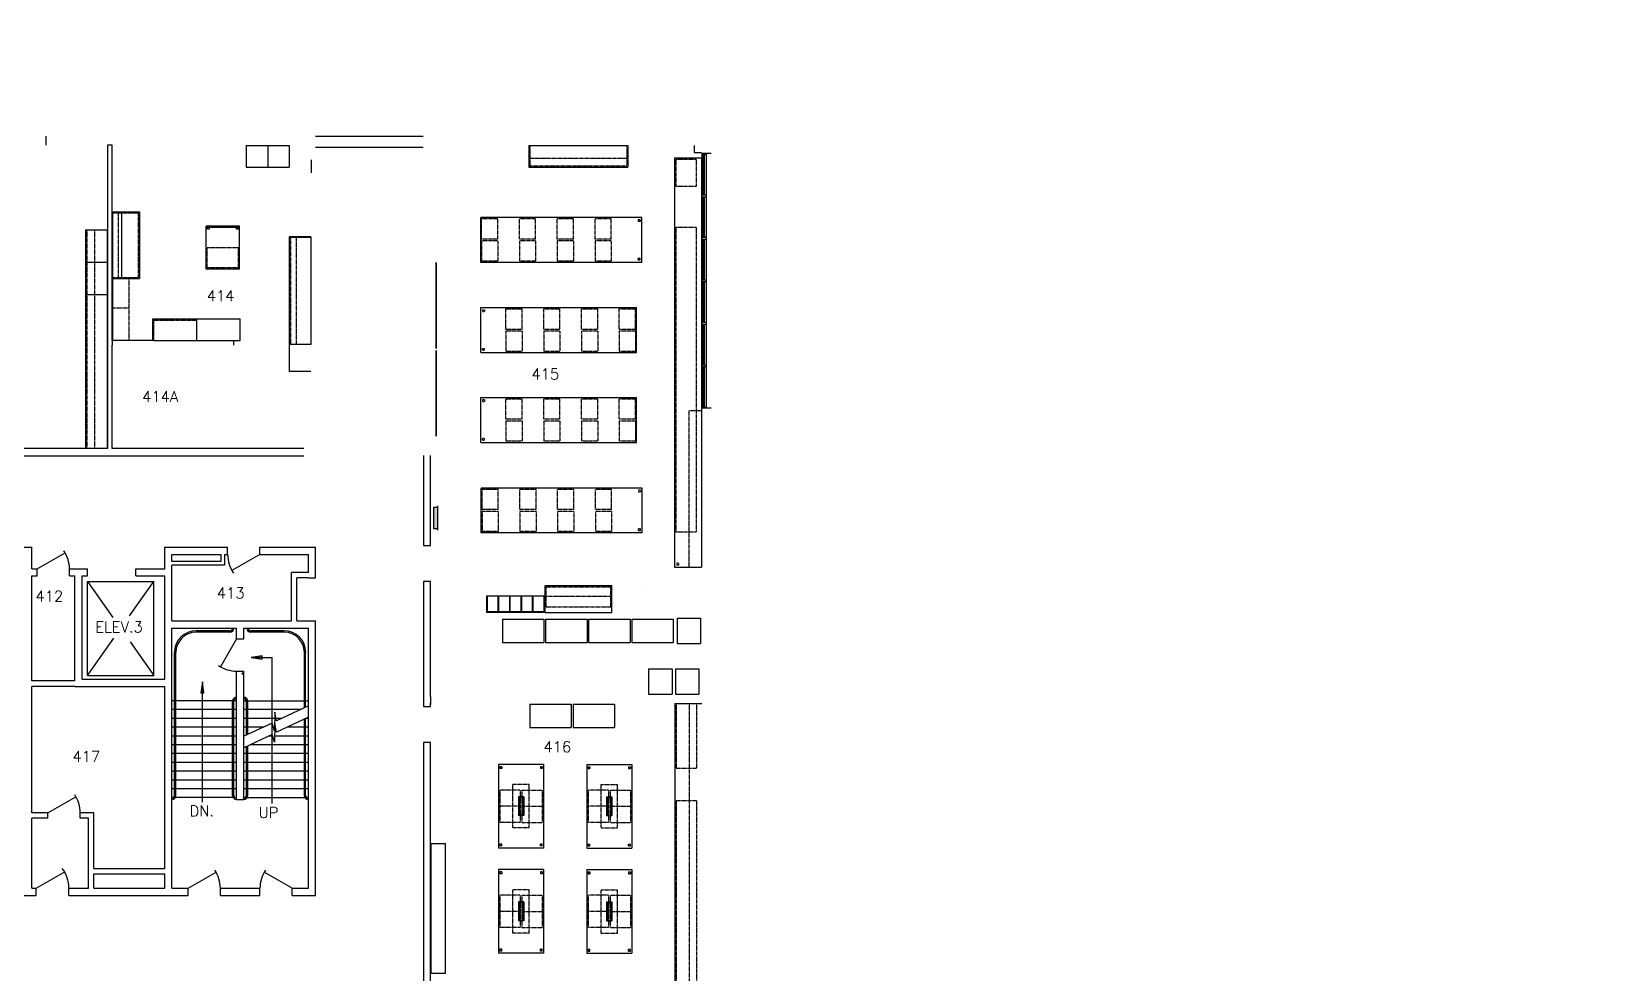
# Model space of a CAD drawing. Header units: inches. Extents: x -34849 to 37501, y -26482 to 39290.
# Drawn here: x 2198 to 3958, y 790 to 1838 of the extents above; entities that cross this region are included whole.
import ezdxf
from ezdxf.enums import TextEntityAlignment as Align

# ---------------------------------------------------------------- set-up
doc = ezdxf.new("R2010")
doc.units = ezdxf.units.IN
doc.header["$MEASUREMENT"] = 0
doc.linetypes.add('HIDDEN2', pattern=[0.1875, 0.125, -0.0625])
doc.linetypes.add('INVISIBLE', pattern=[1000, 0, -1000])
for name, color, linetype in [('035$04DOOR', 150, 'Continuous'), ('035$04LOD', 251, 'Continuous'), ('035$04OFF', 7, 'Continuous'), ('035$04OFFICE', 7, 'Continuous'), ('035$04WAL', 7, 'Continuous'), ('035$04WALL-PONY', 7, 'Continuous'), ('cabinet-proposed', 3, 'Continuous'), ('E-panel-proposed', 7, 'Continuous'), ('E-TEXT', 7, 'Continuous'), ('HEADER', 15, 'INVISIBLE'), ('White Boards', 71, 'Continuous')]:
    doc.layers.add(name, color=color, linetype=linetype)
doc.styles.add('ROMANS', font='romans')

# ---------------------------------------------------------------- blocks, each defined once
blk = doc.blocks.new('PANEL11')
for p, q in [((-0.562, 0.062), (0.562, 0.062)), ((-0.5, -0.938), (-0.5, 0.062)), ((0.5, 0.062), (0.5, -0.938)), ((0.5, -0.938), (-0.5, -0.938))]:
    blk.add_line(p, q)
blk.add_solid([(-0.5, 0.062), (-0.5, -0.938), (0.5, 0.062), (0.5, -0.938)])
at = {"layer": 'E-TEXT'}
blk.add_attdef('EPNAME', text='', height=0.125, dxfattribs=at).set_placement((0, 2.938), align=Align.CENTER)
at = {"layer": 'E-TEXT', "flags": 1}
for tag, p in [('EPBUSSRATING', (0, 2.723)), ('EPMAINCBSIZE', (0, 2.509))]:
    blk.add_attdef(tag, text='', height=0.125, dxfattribs=at).set_placement(p, align=Align.CENTER)

msp = doc.modelspace()

# ---------------------------------------------------------------- linework, layer by layer
at = {"layer": '035$04DOOR'}
for p, q in [((2204.2, 1240.3), (2235.4, 1258.3)), ((2451.8, 1256.3), (2420.6, 1238.3)), ((2425.8, 1162.5), (2407.8, 1131.4)), ((2216.2, 968.9), (2247.3, 986.8)), ((2203.2, 885.1), (2234.4, 903)), ((2371.9, 885.1), (2403, 903)), ((2487.7, 885.1), (2456.6, 903))]:
    msp.add_line(p, q, dxfattribs=at)
for centre, radius, start, end in [((2204.2, 1240.3), 35.9, 0, 33.9788), ((2451.8, 1256.3), 35.9, 180, 215.3076), ((2425.8, 1162.5), 35.9, 235.83, 270), ((2216.2, 968.9), 35.9, 0, 33.9788), ((2203.2, 885.1), 36.3, 0.1468, 37.3209), ((2371.9, 885.1), 35.9, 0, 33.9788), ((2487.7, 885.1), 35.9, 146.0212, 180)]:
    msp.add_arc(centre, radius, start, end, dxfattribs=at)
at = {"layer": '035$04LOD'}
for p, q in [((2214.3, 1711.4), (2214.3, 1721.4)), ((2944.8, 1656.2), (2944.8, 1701.5)), ((2944.8, 1656.2), (2944.8, 1701.5)), ((2945.8, 1656.2), (2945.8, 1701.5)), ((2945.8, 1656.2), (2945.8, 1701.5)), ((2944.8, 1609), (2944.8, 1654.2)), ((2944.8, 1609), (2944.8, 1654.2)), ((2945.8, 1609), (2945.8, 1654.2)), ((2945.8, 1609), (2945.8, 1654.2)), ((2944.8, 1567.3), (2944.8, 1607)), ((2944.8, 1561.7), (2944.8, 1607)), ((2945.8, 1567.5), (2945.8, 1607)), ((2945.8, 1561.7), (2945.8, 1607)), ((2944.8, 1514.5), (2944.8, 1559.7)), ((2945.8, 1514.5), (2945.8, 1559.7)), ((2944.8, 1467.2), (2944.8, 1512.5)), ((2945.8, 1467.2), (2945.8, 1512.5)), ((2944.8, 1420), (2944.8, 1465.2)), ((2945.8, 1420), (2945.8, 1465.2)), ((2260.1, 1226.4), (2288.5, 1186.1)), ((2260.1, 1226.4), (2334, 1226.4)), ((2260.1, 1121.6), (2260.1, 1226.4)), ((2306.9, 1188), (2334, 1226.4)), ((2334, 1121.6), (2334, 1226.4)), ((2260.1, 1121.6), (2289.5, 1163.3)), ((2418.4, 1171.4), (2380.9, 1171.4)), ((2418.4, 1169.9), (2380.9, 1169.9)), ((2478.7, 1171.4), (2441.6, 1171.4)), ((2478.7, 1169.9), (2441.6, 1169.9)), ((2307.6, 1159), (2334, 1121.6)), ((2356.9, 988.3), (2356.9, 1147.4)), ((2358.4, 988.3), (2358.4, 1147.4)), ((2501.2, 1085.9), (2501.2, 1147.4)), ((2502.6, 1086.6), (2502.6, 1147.4)), ((2425.8, 1126.6), (2433.8, 1126.6)), ((2425.8, 983.9), (2425.8, 1126.6)), ((2433.8, 983.9), (2433.8, 1126.6)), ((2441.9, 1141.7), (2465.4, 1141.7)), ((2465.4, 979.5), (2465.4, 1141.7)), ((2260.1, 1121.6), (2334, 1121.6)), ((2348.8, 1118.5), (2348.8, 1118.5)), ((2429.4, 1109.8), (2429.4, 1109.8)), ((2431.8, 1123.4), (2433.8, 1125.8)), ((2431.8, 1123.4), (2433.8, 1123.3)), ((2356.9, 1093.6), (2353.9, 1093.6)), ((2421.3, 1093.6), (2358.4, 1093.6)), ((2388, 981), (2388, 1105.3)), ((2421.3, 988.3), (2421.3, 1093.1)), ((2422.8, 988.3), (2422.8, 1093.1)), ((2425.8, 1093.6), (2422.9, 1093.6)), ((2433.8, 1093.6), (2436.7, 1093.6)), ((2436.8, 1055.5), (2436.8, 1093.1)), ((2438.3, 1093.6), (2501.2, 1093.6)), ((2438.3, 1056.2), (2438.3, 1093.1)), ((2502.6, 1093.6), (2505.6, 1093.6)), ((2356.9, 1083.8), (2353.9, 1083.8)), ((2356.9, 1074), (2353.9, 1074)), ((2421.3, 1083.8), (2358.4, 1083.8)), ((2421.3, 1074), (2358.4, 1074)), ((2425.8, 1083.8), (2422.8, 1083.8)), ((2425.8, 1074), (2422.8, 1074)), ((2426.5, 1082.4), (2426.5, 1082.4)), ((2431.3, 1076.4), (2431.3, 1076.4)), ((2433, 1084.7), (2433.8, 1085)), ((2433, 1084.7), (2433.8, 1084.2)), ((2436.8, 1083.8), (2433.8, 1083.8)), ((2436.8, 1074), (2433.8, 1074)), ((2496.9, 1083.8), (2438.3, 1083.8)), ((2476.3, 1074), (2438.3, 1074)), ((2468.5, 1080.9), (2467.9, 1060.3)), ((2470.3, 1071.2), (2468.5, 1080.9)), ((2505.6, 1088), (2470.3, 1071.2)), ((2505.6, 1075.3), (2470.3, 1058.5)), ((2502.6, 988.3), (2502.6, 1073.8)), ((2505.6, 1074), (2503.1, 1074)), ((2356.9, 1064.2), (2353.9, 1064.2)), ((2421.3, 1064.2), (2358.4, 1064.2)), ((2425.8, 1064.2), (2422.8, 1064.2)), ((2433.7, 1056.3), (2433.7, 1056.3)), ((2465.5, 1068.8), (2433.8, 1054.1)), ((2436.8, 1064.2), (2433.8, 1064.2)), ((2465.5, 1056.1), (2433.8, 1041.4)), ((2455.7, 1064.2), (2438.3, 1064.2)), ((2467.9, 1060.3), (2465.5, 1068.8)), ((2467.9, 1047.6), (2465.5, 1056.1)), ((2468, 1064.2), (2466.8, 1064.2)), ((2468.5, 1068.2), (2467.9, 1047.6)), ((2469.2, 1064.2), (2468.4, 1064.2)), ((2470.3, 1058.5), (2468.5, 1068.2)), ((2501.2, 1064.2), (2482.4, 1064.2)), ((2501.2, 988.3), (2501.2, 1073.1)), ((2505.6, 1064.2), (2502.6, 1064.2)), ((2356.9, 1054.4), (2353.9, 1054.4)), ((2356.9, 1044.6), (2353.9, 1044.6)), ((2421.3, 1054.4), (2358.4, 1054.4)), ((2421.3, 1044.6), (2358.4, 1044.6)), ((2425.8, 1054.4), (2422.8, 1054.4)), ((2425.8, 1044.6), (2422.8, 1044.6)), ((2427.8, 1039.1), (2427.8, 1039.1)), ((2429.2, 1046.6), (2429.2, 1046.6)), ((2433.1, 1039.7), (2433.1, 1039.7)), ((2436.8, 988.3), (2436.8, 1042.7)), ((2438.3, 988.3), (2438.3, 1043.4)), ((2501.2, 1044.6), (2440.9, 1044.6)), ((2465.9, 1054.4), (2462, 1054.4)), ((2501.2, 1054.4), (2468.1, 1054.4)), ((2505.6, 1054.4), (2502.6, 1054.4)), ((2505.6, 1044.6), (2502.6, 1044.6)), ((2356.9, 1034.8), (2353.9, 1034.8)), ((2356.9, 1025), (2353.9, 1025)), ((2421.3, 1034.8), (2358.4, 1034.8)), ((2421.3, 1025), (2358.4, 1025)), ((2425.8, 1034.8), (2422.8, 1034.8)), ((2425.8, 1025), (2422.8, 1025)), ((2432.5, 1023.1), (2432.5, 1023.1)), ((2433.5, 1030.4), (2433.5, 1030.4)), ((2436.8, 1034.8), (2433.8, 1034.8)), ((2436.8, 1025), (2433.8, 1025)), ((2501.2, 1034.8), (2438.3, 1034.8)), ((2501.2, 1025), (2438.3, 1025)), ((2505.6, 1034.8), (2502.6, 1034.8)), ((2505.6, 1025), (2502.6, 1025)), ((2356.9, 1015.2), (2353.9, 1015.2)), ((2356.9, 1005.4), (2353.9, 1005.4)), ((2421.3, 1015.2), (2358.4, 1015.2)), ((2421.3, 1005.4), (2358.4, 1005.4)), ((2425.8, 1015.2), (2422.8, 1015.2)), ((2425.8, 1005.4), (2422.8, 1005.4)), ((2431.1, 1013.2), (2431.1, 1013.2)), ((2431.8, 1006.5), (2431.8, 1006.5)), ((2433.1, 1003.9), (2433.1, 1003.9)), ((2436.8, 1015.2), (2433.8, 1015.2)), ((2436.8, 1005.4), (2433.8, 1005.4)), ((2501.2, 1015.2), (2438.3, 1015.2)), ((2501.2, 1005.4), (2438.3, 1005.4)), ((2505.6, 1015.2), (2502.6, 1015.2)), ((2505.6, 1005.4), (2502.6, 1005.4)), ((2356.9, 995.6), (2353.9, 995.6)), ((2355.6, 985.9), (2353.9, 985.9)), ((2422.1, 985.9), (2357.7, 985.9)), ((2421.3, 995.6), (2358.4, 995.6)), ((2425.8, 995.6), (2422.8, 995.6)), ((2431.2, 989.9), (2431.2, 989.9)), ((2432.5, 985.9), (2432.5, 985.9)), ((2436.8, 995.6), (2433.8, 995.6)), ((2433.8, 985.9), (2435.4, 985.9)), ((2437.5, 985.9), (2501.9, 985.9)), ((2501.2, 995.6), (2438.3, 995.6)), ((2505.6, 995.6), (2502.6, 995.6)), ((2504, 985.9), (2505.6, 985.9)), ((2425.8, 983.9), (2433.8, 983.9))]:
    msp.add_line(p, q, dxfattribs=at)
at = {"layer": '035$04LOD', "linetype": 'Continuous'}
for p, q in [((2454.1, 1143.4), (2441.9, 1141.7)), ((2441.9, 1141.7), (2454.1, 1140)), ((2446.9, 1141.7), (2453.6, 1142.4)), ((2453.6, 1140.9), (2446.9, 1141.7)), ((2454.1, 1140), (2454.1, 1143.4)), ((2454.1, 1140), (2454.1, 1143.4)), ((2387.9, 1114.8), (2386.2, 1102.6)), ((2387.1, 1103.1), (2387.9, 1109.8)), ((2389.6, 1102.6), (2387.9, 1114.8)), ((2387.9, 1109.8), (2388.6, 1103.1)), ((2386.2, 1102.6), (2389.6, 1102.6)), ((2386.2, 1102.6), (2389.6, 1102.6))]:
    msp.add_line(p, q, dxfattribs=at)
at = {"layer": '035$04LOD'}
for centre, radius, start, end in [((2380.9, 1147.4), 24, 90, 180), ((2380.9, 1147.4), 22.5, 90, 180), ((2418.4, 1174.3), 2.99, 270, 0), ((2418.4, 1174.3), 4.49, 270, 0), ((2441.6, 1174.3), 4.49, 180, 270), ((2441.6, 1174.3), 2.99, 180, 270), ((2478.7, 1147.4), 24, 0, 90), ((2478.7, 1147.4), 22.5, 0, 90), ((2425.8, 1093.1), 4.49, 90, 180), ((2425.8, 1093.1), 2.99, 90, 180), ((2433.8, 1093.1), 4.49, 0, 90), ((2433.8, 1093.1), 2.99, 0, 90), ((2353.9, 988.3), 4.49, 270, 0), ((2353.9, 988.3), 2.99, 270, 0), ((2425.8, 988.3), 4.49, 180, 270), ((2425.8, 988.3), 2.99, 180, 270), ((2433.8, 988.3), 4.49, 270, 0), ((2433.8, 988.3), 2.99, 270, 0), ((2505.6, 988.3), 4.49, 180, 270), ((2505.6, 988.3), 2.99, 180, 270)]:
    msp.add_arc(centre, radius, start, end, dxfattribs=at)
at = {"layer": '035$04OFF'}
for p, q in [((2513.6, 1721.4), (2633.3, 1721.4)), ((2513.6, 1709.4), (2633.3, 1709.4)), ((2943.2, 1566.6), (2943.2, 1702.7)), ((2943.2, 1419), (2943.2, 1702.5)), ((2943.2, 1702.5), (2953.1, 1702.5)), ((2943.2, 1701.5), (2948.1, 1701.5)), ((2943.2, 1701.5), (2948.1, 1701.5)), ((2943.2, 1701.5), (2948.1, 1701.5)), ((2943.2, 1701.5), (2948.1, 1701.5)), ((2943.2, 1701.5), (2948.1, 1701.5)), ((2943.2, 1701.5), (2948.1, 1701.5)), ((2943.2, 1701.5), (2948.1, 1701.5)), ((2943.2, 1701.5), (2948.1, 1701.5)), ((2943.2, 1701.5), (2948.1, 1701.5)), ((2943.2, 1701.5), (2948.1, 1701.5)), ((2948.1, 1419), (2948.1, 1702.5)), ((2943.2, 1652.9), (2943.2, 1657.5)), ((2943.2, 1656.2), (2948.1, 1656.2)), ((2943.2, 1656.2), (2948.1, 1656.2)), ((2948.1, 1654.2), (2948.1, 1656.2)), ((2948.1, 1654.2), (2948.1, 1656.2)), ((2943.2, 1654.2), (2948.1, 1654.2)), ((2943.2, 1654.2), (2948.1, 1654.2)), ((2943.2, 1609), (2948.1, 1609)), ((2943.2, 1609), (2948.1, 1609)), ((2943.2, 1607), (2948.1, 1607)), ((2943.2, 1607), (2948.1, 1607)), ((2948.1, 1607), (2948.1, 1609)), ((2948.1, 1607), (2948.1, 1609)), ((2943.2, 1561.7), (2948.1, 1561.7)), ((2943.2, 1559.7), (2948.1, 1559.7)), ((2948.1, 1559.7), (2948.1, 1561.7)), ((2943.2, 1514.5), (2948.1, 1514.5)), ((2948.1, 1512.5), (2948.1, 1514.5)), ((2943.2, 1512.5), (2948.1, 1512.5)), ((2943.2, 1467.2), (2948.1, 1467.2)), ((2943.2, 1465.2), (2948.1, 1465.2)), ((2948.1, 1465.2), (2948.1, 1467.2)), ((2943.2, 1420), (2948.1, 1420)), ((2943.2, 1420), (2948.1, 1420)), ((2943.2, 1420), (2948.1, 1420)), ((2953.2, 1419), (2943.2, 1419)), ((2948.1, 1419), (2948.1, 1420)), ((2948.1, 1419), (2948.1, 1420)), ((2948.1, 1419), (2948.1, 1420))]:
    msp.add_line(p, q, dxfattribs=at)
at = {"layer": '035$04OFF', "color": 1}
msp.add_circle((4615.6, 6404.2, 0), 32885.9, dxfattribs=at)
at = {"layer": '035$04WAL', "color": 7, "linetype": 'Continuous', "lineweight": -3}
for p, q in [((2287.4, 1711.4), (2282.4, 1711.4)), ((2282.4, 1711.4), (2282.4, 1491.6)), ((2287.4, 1494.1), (2287.4, 1711.4)), ((2282.4, 1491.6), (2282.4, 1374.1)), ((2287.4, 1374.1), (2287.4, 1489.1)), ((2282.4, 1374.1), (2160.4, 1374.1)), ((2500.7, 1374.1), (2287.4, 1374.1)), ((2160.4, 1366.1), (2500.7, 1366.1)), ((2633.4, 1366.2), (2633.4, 1266.3)), ((2641.4, 1266.3), (2641.4, 1366.2)), ((2633.4, 1266.3), (2641.4, 1266.3)), ((2641.4, 1226.3), (2633.4, 1226.3)), ((2633.4, 1226.3), (2633.4, 1094.9)), ((2641.4, 1098.5), (2641.4, 1226.3)), ((2633.4, 1094.9), (2633.4, 1087.1)), ((2641.4, 1087.1), (2641.4, 1091.2)), ((2633.4, 1087.1), (2641.4, 1087.1)), ((2641.4, 1047.1), (2633.4, 1047.1)), ((2633.4, 1047.1), (2633.4, 775.3)), ((2641.4, 763.1), (2641.4, 1047.1))]:
    msp.add_line(p, q, dxfattribs=at)
at = {"layer": '035$04WAL'}
for p, q in [((2508.6, 1695.1), (2508.6, 1680.6)), ((2287.4, 1494.1), (2287.4, 1489.1)), ((2422.7, 1489.1), (2422.7, 1494.1)), ((1663.3, 1264.3), (2198.3, 1264.3)), ((2198.3, 1240.3), (2198.3, 1264.3)), ((2346, 1240.3), (2346, 1264.3)), ((2346, 1264.3), (2363.9, 1264.3)), ((2353.9, 1256.3), (2363.9, 1256.3)), ((2353.9, 1248.4), (2353.9, 1256.3)), ((2363.9, 1264.3), (2415.8, 1264.3)), ((2363.9, 1256.3), (2408.5, 1256.3)), ((2408.5, 1256.3), (2408.5, 1248.4)), ((2412.5, 1256.3), (2412.5, 1244.4)), ((2412.5, 1256.3), (2415.8, 1256.3)), ((2415.8, 1256.3), (2415.8, 1264.3)), ((2451.8, 1264.3), (2513.6, 1264.3)), ((2451.8, 1256.3), (2451.8, 1264.3)), ((2451.8, 1256.3), (2505.6, 1256.3)), ((2505.6, 1236.3), (2505.6, 1256.3)), ((2513.6, 1230.4), (2513.6, 1264.3)), ((2198.3, 1240.3), (2204.2, 1240.3)), ((2198.3, 1232.4), (2204.2, 1232.4)), ((2198.3, 1115.6), (2198.3, 1232.4)), ((2204.2, 1232.4), (2204.2, 1240.3)), ((2240.2, 1240.3), (2260.1, 1240.3)), ((2240.2, 1232.4), (2240.2, 1240.3)), ((2240.2, 1232.4), (2246.2, 1232.4)), ((2246.2, 1115.6), (2246.2, 1232.4)), ((2254.1, 1232.4), (2260.1, 1232.4)), ((2254.1, 1117.6), (2254.1, 1232.4)), ((2260.1, 1232.4), (2260.1, 1240.3)), ((2314, 1240.3), (2346, 1240.3)), ((2314, 1232.4), (2314, 1240.3)), ((2314, 1232.4), (2346, 1232.4)), ((2346, 1117.6), (2346, 1232.4)), ((2408.5, 1248.4), (2353.9, 1248.4)), ((2412.5, 1244.4), (2353.9, 1244.4)), ((2353.9, 1182.5), (2353.9, 1244.4)), ((2486.7, 1182.5), (2486.7, 1236.3)), ((2505.6, 1236.3), (2486.7, 1236.3)), ((2505.6, 1230.4), (2492.7, 1230.4)), ((2492.7, 1182.5), (2492.7, 1230.4)), ((2505.6, 1230.4), (2513.6, 1230.4)), ((2353.9, 1182.5), (2353.9, 1183.5)), ((2353.9, 1182.5), (2486.7, 1182.5)), ((2492.7, 1182.5), (2513.6, 1182.5)), ((2513.6, 877.1), (2513.6, 1182.5)), ((2353.9, 1174.5), (2425.8, 1174.5)), ((2353.9, 885.1), (2353.9, 1174.5)), ((2425.8, 1162.5), (2425.8, 1174.5)), ((2425.8, 1162.5), (2433.8, 1162.5)), ((2433.8, 1162.5), (2433.8, 1174.5)), ((2433.8, 1174.5), (2505.6, 1174.5)), ((2505.6, 885.1), (2505.6, 1174.5)), ((2246.2, 1115.6), (2198.3, 1115.6)), ((2246.2, 1109.6), (2198.3, 1109.6)), ((2198.3, 968.9), (2198.3, 1109.6)), ((2246.2, 1109.6), (2346, 1109.6)), ((2254.1, 1117.6), (2346, 1117.6)), ((2346, 907), (2346, 1109.6)), ((2641.4, 1098.5), (2641.4, 1089.6)), ((2216.2, 968.9), (2198.3, 968.9)), ((2216.2, 962.9), (2216.2, 968.9)), ((2252.2, 962.9), (2252.2, 968.9)), ((2267.1, 968.9), (2252.2, 968.9)), ((2267.1, 907), (2267.1, 968.9)), ((2216.2, 962.9), (2198.3, 962.9)), ((2198.3, 885.1), (2198.3, 962.9)), ((2261.1, 962.9), (2252.2, 962.9)), ((2261.1, 885.1), (2261.1, 962.9)), ((2267.1, 907), (2346, 907)), ((2267.1, 901), (2346, 901)), ((2267.1, 885.1), (2267.1, 901)), ((2346, 885.1), (2346, 901)), ((2641.4, 872.5), (2641.4, 912.5)), ((2198.3, 885.1), (2203.2, 885.1)), ((2198.3, 885.1), (2203.2, 885.1)), ((2203.2, 877.1), (2203.2, 885.1)), ((2239.6, 885.1), (2261.1, 885.1)), ((2239.6, 877.1), (2239.6, 885.1)), ((2267.1, 885.1), (2298.1, 885.1)), ((2298.1, 885.1), (2315, 885.1)), ((2315, 885.1), (2346, 885.1)), ((2353.9, 885.1), (2371.9, 885.1)), ((2371.9, 877.1), (2371.9, 885.1)), ((2407.8, 885.1), (2451.8, 885.1)), ((2407.8, 877.1), (2407.8, 885.1)), ((2451.8, 877.1), (2451.8, 885.1)), ((2487.7, 885.1), (2505.6, 885.1)), ((2487.7, 877.1), (2487.7, 885.1)), ((2633.4, 885.7), (2633.4, 845.7)), ((1783.1, 877.1), (2203.2, 877.1)), ((2239.6, 877.1), (2298.1, 877.1)), ((2298.1, 877.1), (2315, 877.1)), ((2315, 877.1), (2346, 877.1)), ((2346, 877.1), (2371.9, 877.1)), ((2407.8, 877.1), (2451.8, 877.1)), ((2487.7, 877.1), (2513.6, 877.1))]:
    msp.add_line(p, q, dxfattribs=at)
at = {"layer": '035$04WALL-PONY'}
for p, q in [((2436.4, 1711.1), (2436.4, 1687.1)), ((2460.4, 1711.1), (2460.4, 1687.1)), ((2484.4, 1711.1), (2484.4, 1687.1)), ((2750.6, 1711.1), (2860.6, 1711.1)), ((2750.6, 1711.1), (2750.6, 1687.1)), ((2860.6, 1711.1), (2860.6, 1687.1)), ((2912.6, 1697.4), (2912.6, 1242.2)), ((2912.6, 1697.4), (2942.6, 1697.4)), ((2942.6, 1697.4), (2942.6, 1242.2)), ((2436.4, 1687.1), (2484.4, 1687.1)), ((2750.6, 1687.1), (2860.6, 1687.1)), ((2288.1, 1637.3), (2318.1, 1637.3)), ((2318.1, 1637.3), (2318.1, 1563.3)), ((2298.1, 1636.3), (2298.1, 1564.3)), ((2429.1, 1621.4), (2392.1, 1621.4)), ((2392.1, 1573.4), (2392.1, 1621.4)), ((2429.1, 1619.9), (2392.1, 1619.9)), ((2395.6, 1619.9), (2393.6, 1619.9)), ((2393.6, 1617.9), (2393.6, 1619.9)), ((2395.6, 1617.9), (2395.6, 1619.9)), ((2427.6, 1619.9), (2425.6, 1619.9)), ((2425.6, 1617.9), (2425.6, 1619.9)), ((2427.6, 1617.9), (2427.6, 1619.9)), ((2429.1, 1573.4), (2429.1, 1621.4)), ((2876.2, 1631.1), (2697.2, 1631.1)), ((2841.2, 1631.1), (2697.2, 1631.1)), ((2697.2, 1581.1), (2697.2, 1631.1)), ((2876.2, 1581.1), (2876.2, 1631.1)), ((2281.9, 1617), (2257.9, 1617)), ((2257.9, 1617), (2257.9, 1374.6)), ((2395.6, 1617.9), (2393.6, 1617.9)), ((2427.6, 1617.9), (2425.6, 1617.9)), ((2508.2, 1609.7), (2484.2, 1609.7)), ((2484.2, 1609.7), (2484.2, 1459.7)), ((2281.9, 1581), (2257.9, 1581)), ((2429.1, 1573.4), (2392.1, 1573.4)), ((2876.2, 1581.1), (2697.2, 1581.1)), ((2288.1, 1563.3), (2318.1, 1563.3)), ((2332.8, 1518.4), (2429.8, 1518.4)), ((2332.8, 1494.4), (2332.8, 1518.4)), ((2381.8, 1494.4), (2381.8, 1518.4)), ((2429.8, 1494.4), (2429.8, 1518.4)), ((2697.2, 1531), (2870.2, 1531)), ((2697.2, 1481), (2697.2, 1531)), ((2726.2, 1531), (2870.2, 1531)), ((2870.2, 1481), (2870.2, 1531)), ((2508.2, 1489.7), (2484.2, 1489.7)), ((2697.2, 1481), (2870.2, 1481)), ((2508.2, 1459.7), (2484.2, 1459.7)), ((2697.2, 1431), (2870.2, 1431)), ((2697.2, 1381), (2697.2, 1431)), ((2697.2, 1431), (2870.2, 1431)), ((2726.2, 1431), (2870.2, 1431)), ((2870.2, 1381), (2870.2, 1431)), ((2697.2, 1381), (2870.2, 1381)), ((2876.6, 1330.2), (2697.6, 1330.2)), ((2841.6, 1330.2), (2697.6, 1330.2)), ((2697.6, 1280.2), (2697.6, 1330.2)), ((2876.6, 1280.2), (2876.6, 1330.2)), ((2876.6, 1280.2), (2697.6, 1280.2)), ((2912.6, 1242.2), (2942.6, 1242.2)), ((2768.8, 1191.9), (2768.8, 1221.9)), ((2768.8, 1221.9), (2842.8, 1221.9)), ((2768.8, 1221.9), (2842.8, 1221.9)), ((2842.8, 1191.9), (2842.8, 1221.9)), ((2768, 1209.8), (2703.5, 1209.8)), ((2703.5, 1209.8), (2703.5, 1191.8)), ((2704.2, 1209.8), (2704.2, 1191.8)), ((2716.2, 1209.8), (2716.2, 1191.8)), ((2717, 1209.8), (2717, 1191.8)), ((2729, 1209.8), (2729, 1191.8)), ((2729.7, 1209.8), (2729.7, 1191.8)), ((2741.7, 1209.8), (2741.7, 1191.8)), ((2742.5, 1209.8), (2742.5, 1191.8)), ((2754.5, 1209.8), (2754.5, 1191.8)), ((2755.2, 1209.8), (2755.2, 1191.8)), ((2767.2, 1209.8), (2767.2, 1192.6)), ((2768, 1209.8), (2768, 1191.8)), ((2767.2, 1192.6), (2703.5, 1192.6)), ((2768, 1191.8), (2703.5, 1191.8)), ((2721.2, 1184.5), (2767.2, 1184.5)), ((2721.2, 1184.5), (2721.2, 1158.5)), ((2767.2, 1184.5), (2767.2, 1158.5)), ((2768.8, 1191.9), (2842.8, 1191.9)), ((2769.3, 1184.5), (2815.3, 1184.5)), ((2769.3, 1184.5), (2769.3, 1158.5)), ((2815.3, 1184.5), (2815.3, 1158.5)), ((2817.1, 1184.5), (2863.1, 1184.5)), ((2817.1, 1184.5), (2817.1, 1158.5)), ((2863.1, 1184.5), (2863.1, 1158.5)), ((2865.2, 1184.5), (2911.2, 1184.5)), ((2865.2, 1184.5), (2865.2, 1158.5)), ((2911.2, 1184.5), (2911.2, 1158.5)), ((2915.5, 1185.4), (2915.5, 1157.4)), ((2915.5, 1185.4), (2941.5, 1185.4)), ((2941.5, 1185.4), (2941.5, 1157.4)), ((2721.2, 1158.5), (2767.2, 1158.5)), ((2769.3, 1158.5), (2815.3, 1158.5)), ((2817.1, 1158.5), (2863.1, 1158.5)), ((2865.2, 1158.5), (2911.2, 1158.5)), ((2915.5, 1157.4), (2941.5, 1157.4)), ((2883.8, 1129), (2883.8, 1101)), ((2883.8, 1129), (2909.8, 1129)), ((2909.8, 1129), (2909.8, 1101)), ((2913.5, 1129), (2913.5, 1101)), ((2913.5, 1129), (2939.5, 1129)), ((2939.5, 1129), (2939.5, 1101)), ((2883.8, 1101), (2909.8, 1101)), ((2913.5, 1101), (2939.5, 1101)), ((2751.7, 1089.8), (2797.7, 1089.8)), ((2751.7, 1089.8), (2751.7, 1063.8)), ((2797.7, 1089.8), (2797.7, 1063.8)), ((2799.8, 1089.8), (2845.8, 1089.8)), ((2799.8, 1089.8), (2799.8, 1063.8)), ((2845.8, 1089.8), (2845.8, 1063.8)), ((2913, 1090.6), (2913, 430.6)), ((2913, 1090.6), (2943, 1090.6)), ((2751.7, 1063.8), (2797.7, 1063.8)), ((2799.8, 1063.8), (2845.8, 1063.8)), ((2717, 1022.8), (2717, 929.8)), ((2767, 1022.8), (2717, 1022.8)), ((2767, 1022.8), (2767, 929.8)), ((2815, 1022.8), (2815, 929.8)), ((2815, 1022.8), (2865, 1022.8)), ((2865, 1022.8), (2865, 929.8)), ((2718.5, 1020.3), (2718.5, 1018.3)), ((2720.5, 1020.3), (2718.5, 1020.3)), ((2720.5, 1018.3), (2718.5, 1018.3)), ((2720.5, 1020.3), (2720.5, 1018.3)), ((2763.5, 1020.3), (2763.5, 1018.3)), ((2765.5, 1020.3), (2763.5, 1020.3)), ((2765.5, 1018.3), (2763.5, 1018.3)), ((2765.5, 1020.3), (2765.5, 1018.3)), ((2816.5, 1020.3), (2816.5, 1018.3)), ((2816.5, 1020.3), (2818.5, 1020.3)), ((2816.5, 1018.3), (2818.5, 1018.3)), ((2818.5, 1020.3), (2818.5, 1018.3)), ((2861.5, 1020.3), (2861.5, 1018.3)), ((2861.5, 1020.3), (2863.5, 1020.3)), ((2861.5, 1018.3), (2863.5, 1018.3)), ((2863.5, 1020.3), (2863.5, 1018.3)), ((2739, 986.9), (2739, 965.9)), ((2745, 986.9), (2739, 986.9)), ((2740, 986.4), (2740, 966.4)), ((2744, 986.4), (2740, 986.4)), ((2744, 986.4), (2744, 966.4)), ((2745, 986.9), (2745, 965.9)), ((2837, 986.9), (2837, 965.9)), ((2837, 986.9), (2843, 986.9)), ((2838, 986.4), (2838, 966.4)), ((2838, 986.4), (2842, 986.4)), ((2842, 986.4), (2842, 966.4)), ((2843, 986.9), (2843, 965.9)), ((2745, 965.9), (2739, 965.9)), ((2744, 966.4), (2740, 966.4)), ((2837, 965.9), (2843, 965.9)), ((2838, 966.4), (2842, 966.4)), ((2642, 790.7), (2642, 934.7)), ((2642, 934.7), (2658, 934.7)), ((2658, 790.7), (2658, 934.7)), ((2718.5, 932.3), (2718.5, 934.3)), ((2720.5, 934.3), (2718.5, 934.3)), ((2720.5, 932.3), (2720.5, 934.3)), ((2763.5, 932.3), (2763.5, 934.3)), ((2765.5, 934.3), (2763.5, 934.3)), ((2765.5, 932.3), (2765.5, 934.3)), ((2816.5, 932.3), (2816.5, 934.3)), ((2816.5, 934.3), (2818.5, 934.3)), ((2818.5, 932.3), (2818.5, 934.3)), ((2861.5, 932.3), (2861.5, 934.3)), ((2861.5, 934.3), (2863.5, 934.3)), ((2863.5, 932.3), (2863.5, 934.3)), ((2767, 929.8), (2717, 929.8)), ((2720.5, 932.3), (2718.5, 932.3)), ((2765.5, 932.3), (2763.5, 932.3)), ((2815, 929.8), (2865, 929.8)), ((2816.5, 932.3), (2818.5, 932.3)), ((2861.5, 932.3), (2863.5, 932.3)), ((2767, 905.8), (2717, 905.8)), ((2717, 905.8), (2717, 812.8)), ((2767, 905.8), (2717, 905.8)), ((2718.5, 903.3), (2718.5, 901.3)), ((2720.5, 903.3), (2718.5, 903.3)), ((2720.5, 901.3), (2718.5, 901.3)), ((2720.5, 903.3), (2720.5, 901.3)), ((2763.5, 903.3), (2763.5, 901.3)), ((2765.5, 903.3), (2763.5, 903.3)), ((2765.5, 901.3), (2763.5, 901.3)), ((2765.5, 903.3), (2765.5, 901.3)), ((2767, 905.8), (2767, 812.8)), ((2815, 905.8), (2815, 812.8)), ((2815, 905.8), (2865, 905.8)), ((2816.5, 903.3), (2816.5, 901.3)), ((2816.5, 903.3), (2818.5, 903.3)), ((2816.5, 901.3), (2818.5, 901.3)), ((2818.5, 903.3), (2818.5, 901.3)), ((2861.5, 903.3), (2861.5, 901.3)), ((2861.5, 903.3), (2863.5, 903.3)), ((2861.5, 901.3), (2863.5, 901.3)), ((2863.5, 903.3), (2863.5, 901.3)), ((2865, 905.8), (2865, 812.8)), ((2739, 869.9), (2739, 848.9)), ((2745, 869.9), (2739, 869.9)), ((2740, 869.4), (2740, 849.4)), ((2744, 869.4), (2740, 869.4)), ((2744, 869.4), (2744, 849.4)), ((2745, 869.9), (2745, 848.9)), ((2837, 869.9), (2837, 848.9)), ((2837, 869.9), (2843, 869.9)), ((2838, 869.4), (2838, 849.4)), ((2838, 869.4), (2842, 869.4)), ((2842, 869.4), (2842, 849.4)), ((2843, 869.9), (2843, 848.9)), ((2745, 848.9), (2739, 848.9)), ((2744, 849.4), (2740, 849.4)), ((2837, 848.9), (2843, 848.9)), ((2838, 849.4), (2842, 849.4)), ((2767, 812.8), (2717, 812.8)), ((2718.5, 815.3), (2718.5, 817.3)), ((2720.5, 817.3), (2718.5, 817.3)), ((2720.5, 815.3), (2718.5, 815.3)), ((2720.5, 815.3), (2720.5, 817.3)), ((2763.5, 815.3), (2763.5, 817.3)), ((2765.5, 817.3), (2763.5, 817.3)), ((2765.5, 815.3), (2763.5, 815.3)), ((2765.5, 815.3), (2765.5, 817.3)), ((2815, 812.8), (2865, 812.8)), ((2816.5, 815.3), (2816.5, 817.3)), ((2816.5, 817.3), (2818.5, 817.3)), ((2816.5, 815.3), (2818.5, 815.3)), ((2818.5, 815.3), (2818.5, 817.3)), ((2861.5, 815.3), (2861.5, 817.3)), ((2861.5, 817.3), (2863.5, 817.3)), ((2861.5, 815.3), (2863.5, 815.3)), ((2863.5, 815.3), (2863.5, 817.3)), ((2642, 790.7), (2658, 790.7))]:
    msp.add_line(p, q, dxfattribs=at)
at = {"layer": '035$04WALL-PONY', "linetype": 'HIDDEN2'}
for p, q in [((2751.6, 1711.1), (2751.6, 1688.6)), ((2859.6, 1711.1), (2859.6, 1688.6)), ((2750.6, 1697.1), (2860.6, 1697.1)), ((2914.1, 1695.8), (2914.1, 1665.8)), ((2914.1, 1695.8), (2936.6, 1695.8)), ((2936.6, 1695.8), (2936.6, 1665.8)), ((2751.6, 1688.6), (2859.6, 1688.6)), ((2914.1, 1665.8), (2936.6, 1665.8)), ((2288.1, 1636.3), (2316.6, 1636.3)), ((2294.1, 1636.3), (2294.1, 1564.3)), ((2316.6, 1636.3), (2316.6, 1564.3)), ((2716.2, 1629.6), (2698.2, 1629.6)), ((2698.2, 1607.1), (2698.2, 1629.6)), ((2716.2, 1607.1), (2716.2, 1629.6)), ((2740.2, 1607.1), (2740.2, 1629.6)), ((2758.2, 1629.6), (2740.2, 1629.6)), ((2740.2, 1607.1), (2740.2, 1629.6)), ((2758.2, 1607.1), (2758.2, 1629.6)), ((2782.2, 1607.1), (2782.2, 1629.6)), ((2800.2, 1629.6), (2782.2, 1629.6)), ((2782.2, 1607.1), (2782.2, 1629.6)), ((2800.2, 1607.1), (2800.2, 1629.6)), ((2824.2, 1607.1), (2824.2, 1629.6)), ((2842.2, 1629.6), (2824.2, 1629.6)), ((2824.2, 1607.1), (2824.2, 1629.6)), ((2842.2, 1607.1), (2842.2, 1629.6)), ((2874.2, 1628.6), (2872.2, 1628.6)), ((2872.2, 1628.6), (2872.2, 1626.6)), ((2874.2, 1626.6), (2872.2, 1626.6)), ((2874.2, 1628.6), (2874.2, 1626.6)), ((2914.1, 1620.4), (2914.1, 1281.4)), ((2914.1, 1620.4), (2936.6, 1620.4)), ((2936.6, 1620.4), (2936.6, 1281.4)), ((2259.4, 1617), (2259.4, 1374.6)), ((2267.9, 1617), (2267.9, 1374.6)), ((2508.2, 1608.7), (2485.7, 1608.7)), ((2485.7, 1608.7), (2485.7, 1489.7)), ((2492.2, 1609.7), (2492.2, 1489.7)), ((2716.2, 1607.1), (2698.2, 1607.1)), ((2716.2, 1605.1), (2698.2, 1605.1)), ((2698.2, 1605.1), (2698.2, 1582.6)), ((2716.2, 1605.1), (2716.2, 1582.6)), ((2758.2, 1607.1), (2740.2, 1607.1)), ((2758.2, 1605.1), (2740.2, 1605.1)), ((2740.2, 1605.1), (2740.2, 1582.6)), ((2758.2, 1605.1), (2758.2, 1582.6)), ((2800.2, 1607.1), (2782.2, 1607.1)), ((2800.2, 1605.1), (2782.2, 1605.1)), ((2782.2, 1605.1), (2782.2, 1582.6)), ((2800.2, 1605.1), (2800.2, 1582.6)), ((2842.2, 1607.1), (2824.2, 1607.1)), ((2842.2, 1605.1), (2824.2, 1605.1)), ((2824.2, 1605.1), (2824.2, 1582.6)), ((2842.2, 1605.1), (2842.2, 1582.6)), ((2428.1, 1597.4), (2393.1, 1597.4)), ((2393.1, 1574.9), (2393.1, 1597.4)), ((2428.1, 1574.9), (2428.1, 1597.4)), ((2874.2, 1585.6), (2872.2, 1585.6)), ((2872.2, 1583.6), (2872.2, 1585.6)), ((2874.2, 1583.6), (2874.2, 1585.6)), ((2428.1, 1574.9), (2393.1, 1574.9)), ((2716.2, 1582.6), (2698.2, 1582.6)), ((2758.2, 1582.6), (2740.2, 1582.6)), ((2800.2, 1582.6), (2782.2, 1582.6)), ((2842.2, 1582.6), (2824.2, 1582.6)), ((2874.2, 1583.6), (2872.2, 1583.6)), ((2288.1, 1564.3), (2316.6, 1564.3)), ((2306.1, 1564.3), (2306.1, 1494.4)), ((2288.1, 1530.4), (2306.1, 1530.4)), ((2333.8, 1516.9), (2381.8, 1516.9)), ((2333.8, 1494.4), (2333.8, 1516.9)), ((2699.2, 1528.5), (2701.2, 1528.5)), ((2699.2, 1528.5), (2699.2, 1526.5)), ((2699.2, 1526.5), (2701.2, 1526.5)), ((2701.2, 1528.5), (2701.2, 1526.5)), ((2725.2, 1529.5), (2743.2, 1529.5)), ((2725.2, 1507), (2725.2, 1529.5)), ((2743.2, 1507), (2743.2, 1529.5)), ((2743.2, 1507), (2743.2, 1529.5)), ((2767.2, 1529.5), (2785.2, 1529.5)), ((2767.2, 1507), (2767.2, 1529.5)), ((2785.2, 1507), (2785.2, 1529.5)), ((2785.2, 1507), (2785.2, 1529.5)), ((2809.2, 1529.5), (2827.2, 1529.5)), ((2809.2, 1507), (2809.2, 1529.5)), ((2827.2, 1507), (2827.2, 1529.5)), ((2827.2, 1507), (2827.2, 1529.5)), ((2851.2, 1529.5), (2869.2, 1529.5)), ((2851.2, 1507), (2851.2, 1529.5)), ((2869.2, 1507), (2869.2, 1529.5)), ((2725.2, 1507), (2743.2, 1507)), ((2725.2, 1505), (2743.2, 1505)), ((2725.2, 1505), (2725.2, 1482.5)), ((2743.2, 1505), (2743.2, 1482.5)), ((2767.2, 1507), (2785.2, 1507)), ((2767.2, 1505), (2785.2, 1505)), ((2767.2, 1505), (2767.2, 1482.5)), ((2785.2, 1505), (2785.2, 1482.5)), ((2809.2, 1507), (2827.2, 1507)), ((2809.2, 1505), (2827.2, 1505)), ((2809.2, 1505), (2809.2, 1482.5)), ((2827.2, 1505), (2827.2, 1482.5)), ((2851.2, 1507), (2869.2, 1507)), ((2851.2, 1505), (2869.2, 1505)), ((2851.2, 1505), (2851.2, 1482.5)), ((2869.2, 1505), (2869.2, 1482.5)), ((2699.2, 1485.5), (2701.2, 1485.5)), ((2699.2, 1483.5), (2699.2, 1485.5)), ((2699.2, 1483.5), (2701.2, 1483.5)), ((2701.2, 1483.5), (2701.2, 1485.5)), ((2725.2, 1482.5), (2743.2, 1482.5)), ((2767.2, 1482.5), (2785.2, 1482.5)), ((2809.2, 1482.5), (2827.2, 1482.5)), ((2851.2, 1482.5), (2869.2, 1482.5)), ((2699.2, 1428.5), (2701.2, 1428.5)), ((2699.2, 1428.5), (2699.2, 1426.5)), ((2699.2, 1426.5), (2701.2, 1426.5)), ((2701.2, 1428.5), (2701.2, 1426.5)), ((2725.2, 1429.5), (2743.2, 1429.5)), ((2725.2, 1407), (2725.2, 1429.5)), ((2743.2, 1407), (2743.2, 1429.5)), ((2743.2, 1407), (2743.2, 1429.5)), ((2767.2, 1429.5), (2785.2, 1429.5)), ((2767.2, 1407), (2767.2, 1429.5)), ((2785.2, 1407), (2785.2, 1429.5)), ((2785.2, 1407), (2785.2, 1429.5)), ((2809.2, 1429.5), (2827.2, 1429.5)), ((2809.2, 1407), (2809.2, 1429.5)), ((2827.2, 1407), (2827.2, 1429.5)), ((2827.2, 1407), (2827.2, 1429.5)), ((2851.2, 1429.5), (2869.2, 1429.5)), ((2851.2, 1407), (2851.2, 1429.5)), ((2869.2, 1407), (2869.2, 1429.5)), ((2928.6, 1416.2), (2928.6, 1242.2)), ((2725.2, 1407), (2743.2, 1407)), ((2725.2, 1405), (2743.2, 1405)), ((2725.2, 1405), (2725.2, 1382.5)), ((2743.2, 1405), (2743.2, 1382.5)), ((2767.2, 1407), (2785.2, 1407)), ((2767.2, 1405), (2785.2, 1405)), ((2767.2, 1405), (2767.2, 1382.5)), ((2785.2, 1405), (2785.2, 1382.5)), ((2809.2, 1407), (2827.2, 1407)), ((2809.2, 1405), (2827.2, 1405)), ((2809.2, 1405), (2809.2, 1382.5)), ((2827.2, 1405), (2827.2, 1382.5)), ((2851.2, 1407), (2869.2, 1407)), ((2851.2, 1405), (2869.2, 1405)), ((2851.2, 1405), (2851.2, 1382.5)), ((2869.2, 1405), (2869.2, 1382.5)), ((2699.2, 1385.5), (2701.2, 1385.5)), ((2699.2, 1383.5), (2699.2, 1385.5)), ((2699.2, 1383.5), (2701.2, 1383.5)), ((2701.2, 1383.5), (2701.2, 1385.5)), ((2725.2, 1382.5), (2743.2, 1382.5)), ((2767.2, 1382.5), (2785.2, 1382.5)), ((2809.2, 1382.5), (2827.2, 1382.5)), ((2851.2, 1382.5), (2869.2, 1382.5)), ((2716.6, 1328.7), (2698.6, 1328.7)), ((2698.6, 1306.2), (2698.6, 1328.7)), ((2716.6, 1306.2), (2716.6, 1328.7)), ((2740.6, 1306.2), (2740.6, 1328.7)), ((2758.6, 1328.7), (2740.6, 1328.7)), ((2740.6, 1306.2), (2740.6, 1328.7)), ((2758.6, 1306.2), (2758.6, 1328.7)), ((2782.6, 1306.2), (2782.6, 1328.7)), ((2800.6, 1328.7), (2782.6, 1328.7)), ((2782.6, 1306.2), (2782.6, 1328.7)), ((2800.6, 1306.2), (2800.6, 1328.7)), ((2824.6, 1306.2), (2824.6, 1328.7)), ((2842.6, 1328.7), (2824.6, 1328.7)), ((2824.6, 1306.2), (2824.6, 1328.7)), ((2842.6, 1306.2), (2842.6, 1328.7)), ((2874.6, 1327.7), (2872.6, 1327.7)), ((2872.6, 1327.7), (2872.6, 1325.7)), ((2874.6, 1325.7), (2872.6, 1325.7)), ((2874.6, 1327.7), (2874.6, 1325.7)), ((2716.6, 1306.2), (2698.6, 1306.2)), ((2716.6, 1304.2), (2698.6, 1304.2)), ((2698.6, 1304.2), (2698.6, 1281.7)), ((2716.6, 1304.2), (2716.6, 1281.7)), ((2758.6, 1306.2), (2740.6, 1306.2)), ((2758.6, 1304.2), (2740.6, 1304.2)), ((2740.6, 1304.2), (2740.6, 1281.7)), ((2758.6, 1304.2), (2758.6, 1281.7)), ((2800.6, 1306.2), (2782.6, 1306.2)), ((2800.6, 1304.2), (2782.6, 1304.2)), ((2782.6, 1304.2), (2782.6, 1281.7)), ((2800.6, 1304.2), (2800.6, 1281.7)), ((2842.6, 1306.2), (2824.6, 1306.2)), ((2842.6, 1304.2), (2824.6, 1304.2)), ((2824.6, 1304.2), (2824.6, 1281.7)), ((2842.6, 1304.2), (2842.6, 1281.7)), ((2716.6, 1281.7), (2698.6, 1281.7)), ((2758.6, 1281.7), (2740.6, 1281.7)), ((2800.6, 1281.7), (2782.6, 1281.7)), ((2842.6, 1281.7), (2824.6, 1281.7)), ((2874.6, 1284.7), (2872.6, 1284.7)), ((2872.6, 1282.7), (2872.6, 1284.7)), ((2874.6, 1282.7), (2872.6, 1282.7)), ((2874.6, 1282.7), (2874.6, 1284.7)), ((2914.1, 1281.4), (2936.6, 1281.4)), ((2915.1, 1246.5), (2915.1, 1244.5)), ((2917.1, 1246.5), (2915.1, 1246.5)), ((2917.1, 1244.5), (2915.1, 1244.5)), ((2917.1, 1246.5), (2917.1, 1244.5)), ((2769.8, 1197.9), (2769.8, 1220.4)), ((2769.8, 1220.4), (2841.8, 1220.4)), ((2841.8, 1197.9), (2841.8, 1220.4)), ((2768.8, 1209.9), (2842.8, 1209.9)), ((2769.8, 1197.9), (2841.8, 1197.9)), ((2914.5, 1090.6), (2914.5, 1018.7)), ((2929, 1090.6), (2929, 775.9)), ((2937, 1090.6), (2937, 1018.7)), ((2914.5, 1018.7), (2937, 1018.7)), ((2718.5, 994.3), (2718.5, 958.3)), ((2741, 994.3), (2718.5, 994.3)), ((2750.9, 1000.3), (2732.9, 1000.3)), ((2732.9, 952.3), (2732.9, 1000.3)), ((2741, 994.3), (2741, 958.3)), ((2743, 994.3), (2743, 958.3)), ((2743, 994.3), (2765.5, 994.3)), ((2750.9, 952.3), (2750.9, 1000.3)), ((2765.5, 994.3), (2765.5, 958.3)), ((2816.5, 994.3), (2816.5, 958.3)), ((2839, 994.3), (2816.5, 994.3)), ((2831.1, 1000.3), (2849.1, 1000.3)), ((2831.1, 952.3), (2831.1, 1000.3)), ((2839, 994.3), (2839, 958.3)), ((2841, 994.3), (2841, 958.3)), ((2841, 994.3), (2863.5, 994.3)), ((2849.1, 952.3), (2849.1, 1000.3)), ((2863.5, 994.3), (2863.5, 958.3)), ((2741, 976.3), (2718.5, 976.3)), ((2743, 976.3), (2765.5, 976.3)), ((2839, 976.3), (2816.5, 976.3)), ((2841, 976.3), (2863.5, 976.3)), ((2914.5, 982.7), (2914.5, 538.8)), ((2914.5, 982.7), (2937, 982.7)), ((2937, 982.7), (2937, 775.9)), ((2741, 958.3), (2718.5, 958.3)), ((2750.9, 952.3), (2732.9, 952.3)), ((2743, 958.3), (2765.5, 958.3)), ((2839, 958.3), (2816.5, 958.3)), ((2831.1, 952.3), (2849.1, 952.3)), ((2841, 958.3), (2863.5, 958.3)), ((2750.9, 883.3), (2732.9, 883.3)), ((2732.9, 835.3), (2732.9, 883.3)), ((2750.9, 835.3), (2750.9, 883.3)), ((2831.1, 883.3), (2849.1, 883.3)), ((2831.1, 835.3), (2831.1, 883.3)), ((2849.1, 835.3), (2849.1, 883.3)), ((2718.5, 877.3), (2718.5, 841.3)), ((2741, 877.3), (2718.5, 877.3)), ((2741, 877.3), (2741, 841.3)), ((2743, 877.3), (2743, 841.3)), ((2743, 877.3), (2765.5, 877.3)), ((2765.5, 877.3), (2765.5, 841.3)), ((2816.5, 877.3), (2816.5, 841.3)), ((2839, 877.3), (2816.5, 877.3)), ((2839, 877.3), (2839, 841.3)), ((2841, 877.3), (2841, 841.3)), ((2841, 877.3), (2863.5, 877.3)), ((2863.5, 877.3), (2863.5, 841.3)), ((2741, 859.3), (2718.5, 859.3)), ((2743, 859.3), (2765.5, 859.3)), ((2839, 859.3), (2816.5, 859.3)), ((2841, 859.3), (2863.5, 859.3)), ((2741, 841.3), (2718.5, 841.3)), ((2750.9, 835.3), (2732.9, 835.3)), ((2743, 841.3), (2765.5, 841.3)), ((2839, 841.3), (2816.5, 841.3)), ((2831.1, 835.3), (2849.1, 835.3)), ((2841, 841.3), (2863.5, 841.3))]:
    msp.add_line(p, q, dxfattribs=at)
at = {"layer": 'cabinet-proposed'}
for p, q in [((2436.4, 1711.1), (2484.4, 1711.1)), ((2934.4, 1711.1), (2934.4, 1703.5)), ((2934.4, 1703.5), (2942.6, 1703.5)), ((2288.1, 1637.3), (2288.1, 1563.3)), ((2281.9, 1617), (2281.9, 1374.6)), ((2508.2, 1609.7), (2508.2, 1489.7)), ((2288.1, 1563.3), (2288.1, 1494.4)), ((2281.9, 1545), (2257.9, 1545)), ((2333.8, 1494.4), (2288.1, 1494.4)), ((2333.8, 1494.4), (2429.8, 1494.4)), ((2257.9, 1374.6), (2281.9, 1374.6))]:
    msp.add_line(p, q, dxfattribs=at)
at = {"layer": 'cabinet-proposed', "linetype": 'HIDDEN2'}
msp.add_line((2943, 1416.2), (2928.6, 1416.2), dxfattribs=at)
at = {"layer": 'HEADER'}
msp.add_line((2879.5, 1221.3), (2879.5, 1257.3), dxfattribs=at)
at = {"layer": 'White Boards', "const_width": 2}
for points in [[(2647.7, 1581.1), (2647.7, 1485.1)], [(2647.7, 1483.5), (2647.7, 1387.5)]]:
    msp.add_lwpolyline(points, dxfattribs=at)

# ---------------------------------------------------------------- block references
at = {"layer": 'E-panel-proposed', "xscale": 24, "yscale": 4, "zscale": 24, "rotation": 270}
msp.add_blockref('PANEL11', (2648.8, 1296.9, 40), dxfattribs=at)

# ---------------------------------------------------------------- texts
at = {"layer": '035$04LOD', "style": 'ROMANS'}
for s, p in [('ELEV.3', (2268.7, 1169.6)), ('DN.', (2373.6, 965.1)), ('UP', (2450.3, 963.3))]:
    msp.add_text(s, height=11.98, dxfattribs=at).set_placement(p)
at = {"layer": '035$04OFFICE', "style": 'ROMANS'}
for s, p in [('414', (2392.7, 1537.9)), ('415', (2753.6, 1451)), ('414A', (2320.9, 1425.9)), ('412', (2202.4, 1203.9)), ('413', (2403.9, 1207.4)), ('416', (2766.9, 1036.4)), ('417', (2243.4, 1025.7))]:
    msp.add_text(s, height=11.98, dxfattribs=at).set_placement(p)

doc.saveas('drawing.dxf')
